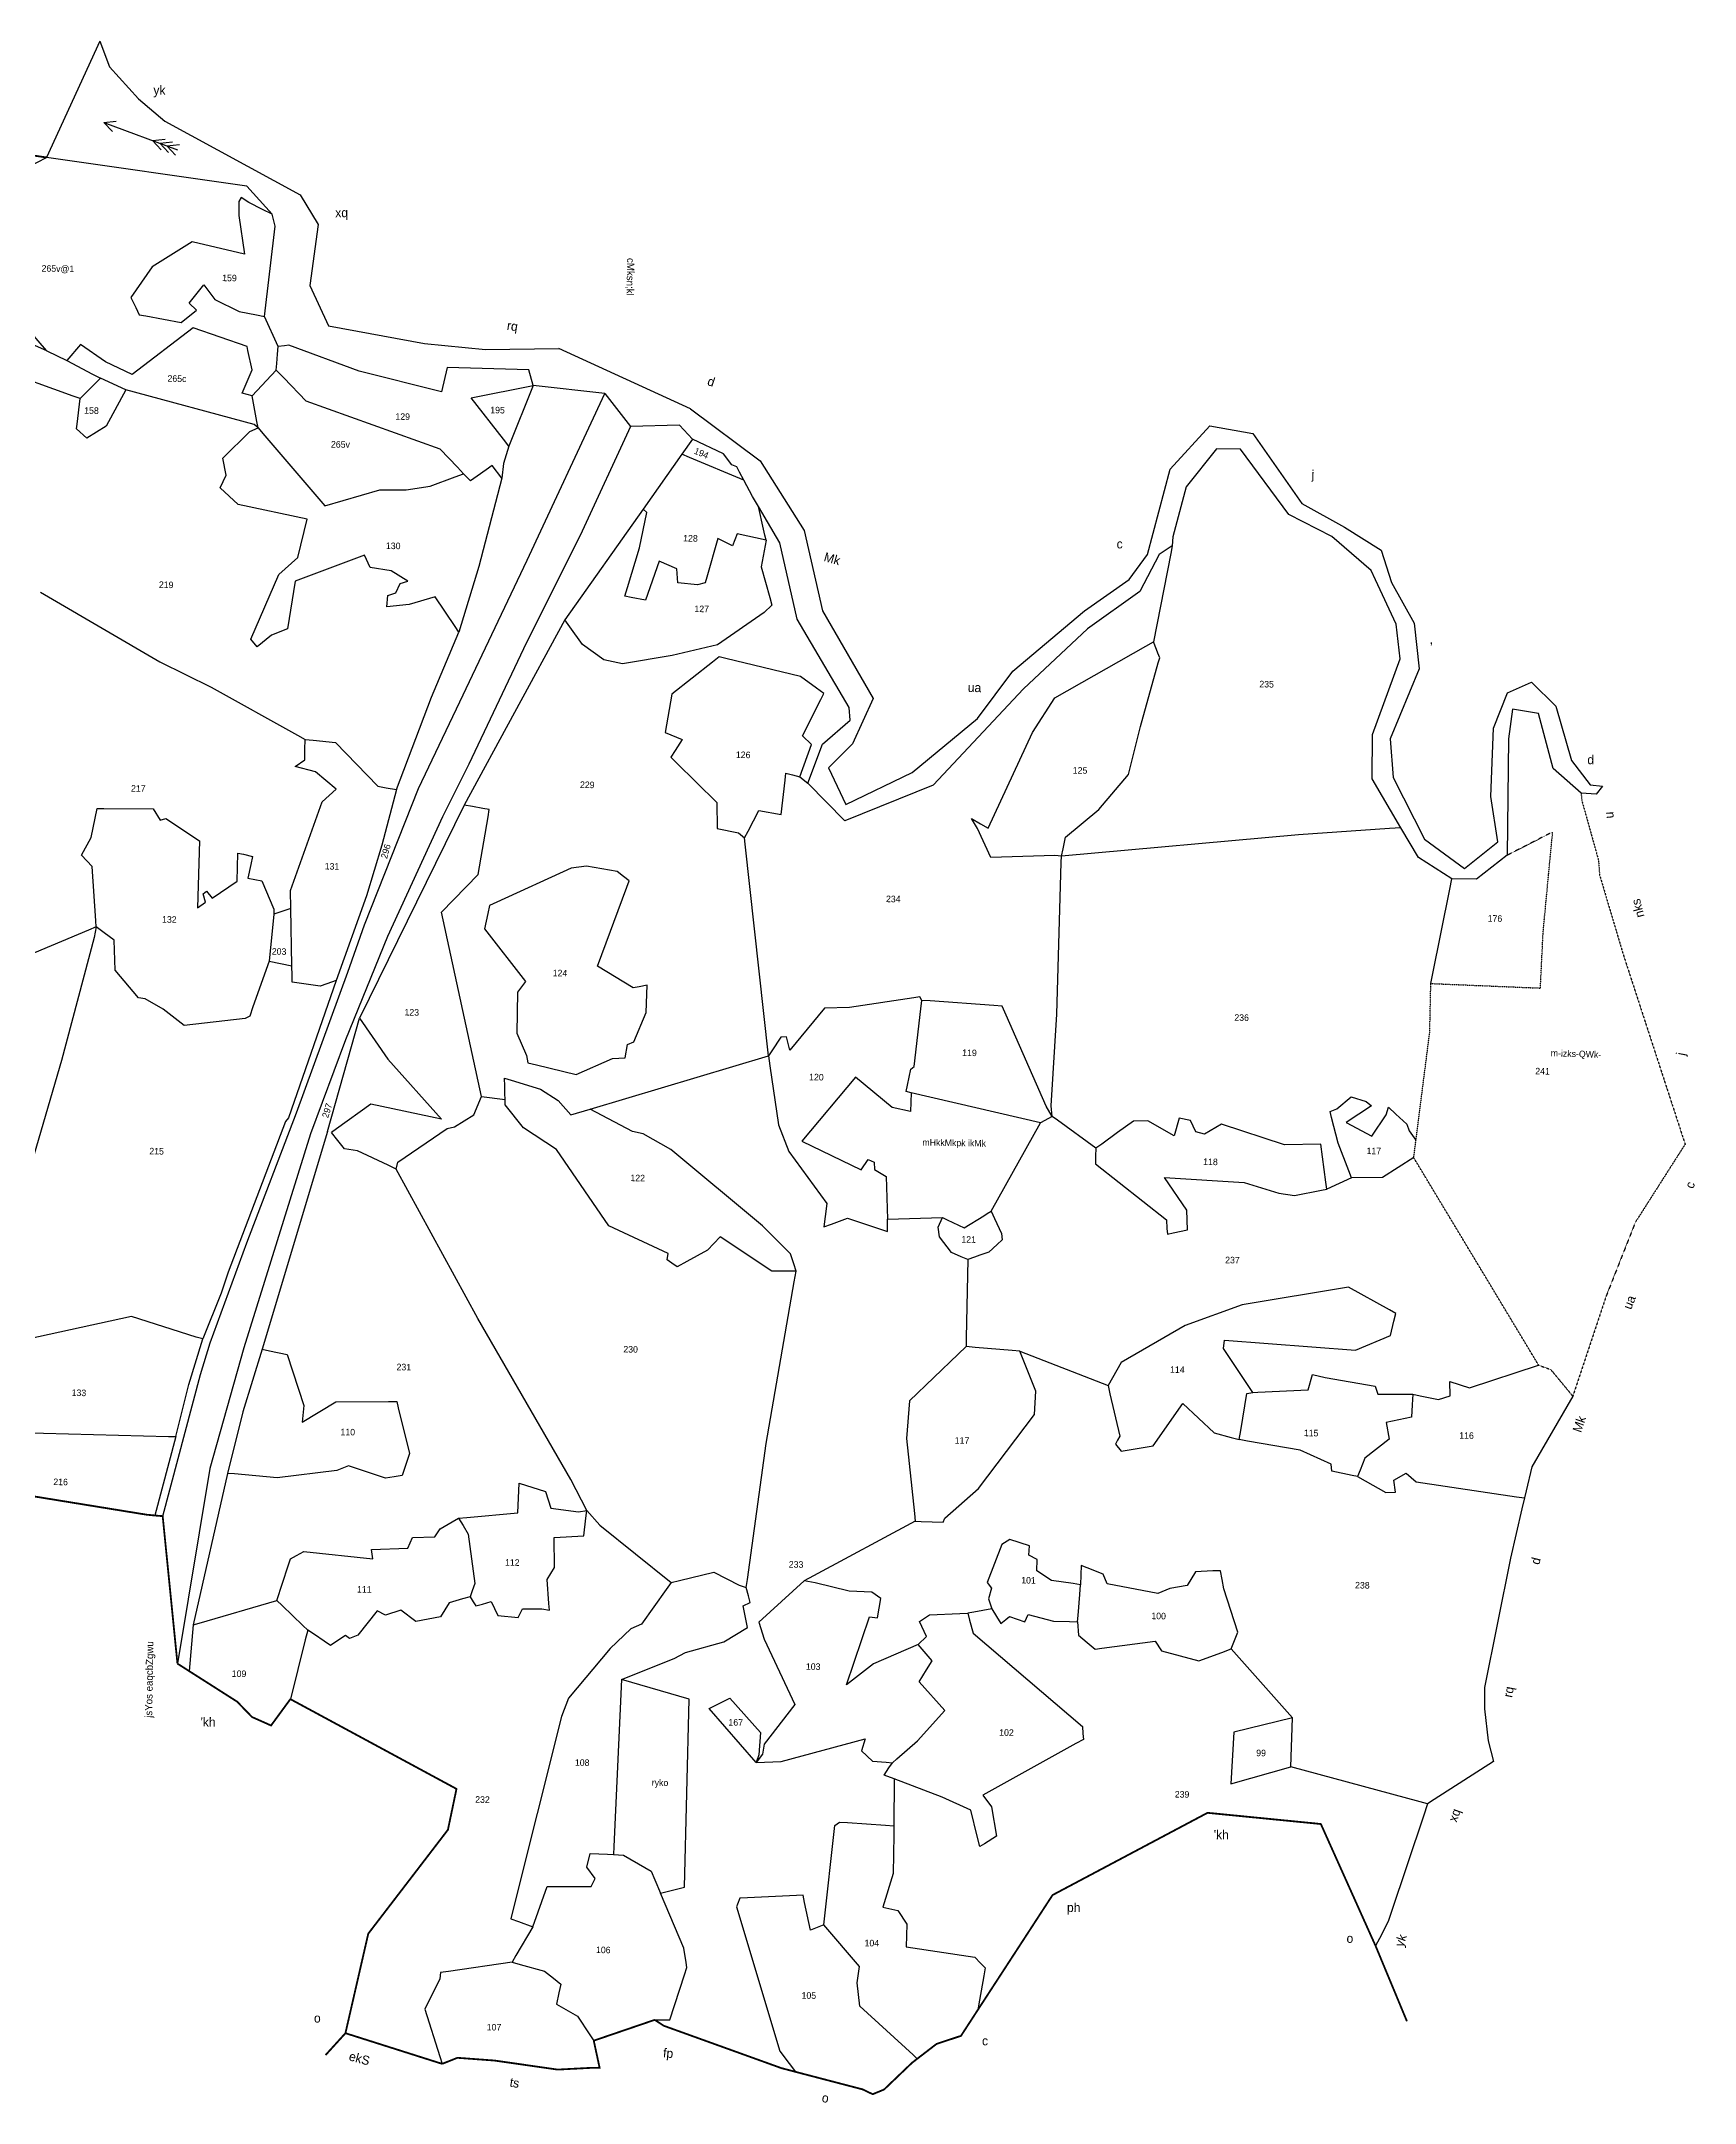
# Model space of a CAD drawing. Header units: metres. Extents: x 260312 to 264028, y 2219848 to 2222147.
# Drawn here: x 262203 to 264007, y 2219864 to 2222114 of the extents above; entities that cross this region are included whole.
import ezdxf

# ---------------------------------------------------------------- set-up
doc = ezdxf.new("R2010")
doc.units = ezdxf.units.M
doc.header["$MEASUREMENT"] = 0
doc.linetypes.add('DIVIDE', pattern=[1.25, 0.5, -0.25, 0, -0.25, 0, -0.25])
doc.linetypes.add('DOT', pattern=[0.25, 0, -0.25])
for name, color, linetype in [('C-BRDG-FOUNDATION', 2, 'Continuous'), ('OFF', 1, 'Continuous'), ('POLY_FOREST', 7, 'DOT'), ('POLY_PARCEL', 6, 'Continuous'), ('POLY_RAIL', 7, 'Continuous'), ('POLY_WATER', 4, 'Continuous'), ('SYM_ARROW', 1, 'Continuous'), ('TEXT_MAPIN', 7, 'Continuous'), ('TEXT_MAPOUT', 7, 'Continuous'), ('TEXT_PARCEL', 7, 'Continuous'), ('V_BOUND_LINE', 7, 'Continuous'), ('V_DIVIDE_LINE', 7, 'DIVIDE')]:
    doc.layers.add(name, color=color, linetype=linetype)
doc.styles.add('TEXT_MAP', font='KRDEV050.TTF', dxfattribs={"height": 1.8})

# ---------------------------------------------------------------- blocks, each defined once
blk = doc.blocks.new('RIVERARROW')
for points in [[(0, 0), (3.52, 1.73)], [(0, 0), (3.52, -1.73)], [(0, 0), (24.26, 0)], [(16.05, 0), (19.57, 1.73)], [(16.05, 0), (19.57, -1.73)], [(18.43, 0), (21.95, 1.73)], [(18.43, 0), (21.95, -1.73)], [(20.74, 0), (24.26, 1.73)], [(20.74, 0), (24.26, -1.73)]]:
    blk.add_lwpolyline(points)
blk = doc.blocks.new('FW')
at = {"layer": 'OFF', "ltscale": 10, "flags": 128}
for points in [[(262764.06, 2221264.86), (262749.88, 2221232.58)], [(262928.48, 2221166.42), (262891.94, 2221182.41)], [(262904.86, 2221170.23), (262912.03, 2221161.26)], [(262960.38, 2221065.53), (262962.6, 2221063.81)], [(263181.48, 2221066.83), (263179.81, 2221064.64)]]:
    blk.add_lwpolyline(points, dxfattribs=at)
at = {"layer": 'POLY_FOREST', "ltscale": 0.1, "flags": 128}
for points in [[(263175.62, 2221064.84), (263175.93, 2221062.62), (263180.76, 2221046.4), (263181.14, 2221042.33), (263187.91, 2221020.89), (263194.59, 2221001.52), (263205.39, 2220970.29), (263205.98, 2220968.59), (263194.08, 2220949.18), (263192.65, 2220946.85), (263191.87, 2220944.78), (263184.92, 2220926.26), (263176.98, 2220900.97), (263176.25, 2220898.64)], [(263135.17, 2221011.64), (263137.31, 2221011.59), (263163.33, 2221010.96), (263165.37, 2221010.91), (263165.44, 2221013.23), (263165.86, 2221026.42), (263167.76, 2221050.92), (263168, 2221053.97), (263166.09, 2221052.95), (263155.6, 2221047.34)], [(263131.83, 2220968.41), (263132.14, 2220971.21), (263135.11, 2220998.29), (263135.17, 2221011.64)], [(263131.3, 2220963.59), (263131.55, 2220965.87), (263131.83, 2220968.41)], [(263166.7, 2220907.01), (263131.3, 2220963.59)], [(263166.7, 2220907.01), (263170.02, 2220905.89), (263174.44, 2220900.75), (263176.25, 2220898.64)]]:
    blk.add_lwpolyline(points, dxfattribs=at)
at = {"layer": 'POLY_PARCEL', "ltscale": 10, "flags": 128}
for points in [[(262724.88, 2221219.86), (262726.55, 2221220.7), (262747.5, 2221231.27), (262749.88, 2221232.58)], [(262812.31, 2221218.03), (262809.68, 2221219.31), (262805.87, 2221221.15), (262803.75, 2221222.49), (262803.1, 2221221.34), (262803.17, 2221217.49), (262804.92, 2221206.92), (262790.42, 2221210.06), (262779.58, 2221202.98), (262773.82, 2221194.43), (262775.22, 2221191.64), (262776.18, 2221189.7), (262778.03, 2221189.4), (262787.8, 2221187.78), (262791.99, 2221191.2), (262789.9, 2221193.12), (262793.82, 2221198.27), (262796.97, 2221194.25), (262803.7, 2221191.1), (262808.55, 2221190.23), (262810.76, 2221189.84)], [(262734.93, 2221186.04), (262738.9, 2221188.45), (262744.32, 2221187.58), (262745.39, 2221185.79), (262746.06, 2221184.68), (262750.8, 2221179.36), (262750.98, 2221179.28)], [(262807.74, 2221167.93), (262804.93, 2221168.61), (262807.54, 2221175.09), (262806.34, 2221180.39), (262806.09, 2221181.47), (262791.18, 2221186.32), (262774.53, 2221173.17), (262767.17, 2221176.56), (262760.2, 2221181.2), (262756.52, 2221176.75)], [(262750.98, 2221179.28), (262737.27, 2221185.05), (262734.93, 2221186.04)], [(262814.22, 2221175.1), (262814.34, 2221176.92), (262814.49, 2221179.46), (262814.62, 2221181.57)], [(262750.98, 2221179.28), (262756.52, 2221176.75)], [(262756.52, 2221176.75), (262763.66, 2221173.11), (262765.81, 2221172.01)], [(262814.22, 2221175.1), (262807.74, 2221167.93)], [(262866.29, 2221147.44), (262864.57, 2221149.18), (262859.71, 2221154.08), (262822.65, 2221166.66), (262816.35, 2221172.97), (262814.22, 2221175.1)], [(262760.38, 2221166.29), (262758.4, 2221166.97), (262737.88, 2221173.94), (262735.61, 2221174.71)], [(262765.81, 2221172.01), (262764.15, 2221170.26), (262761.47, 2221167.44), (262760.38, 2221166.29)], [(262772.87, 2221168.98), (262765.81, 2221172.01)], [(262878.69, 2221155.26), (262877.14, 2221157.17), (262868.05, 2221168.42), (262885.04, 2221172.1)], [(262885.04, 2221172.1), (262878.69, 2221155.26)], [(262772.87, 2221168.98), (262767.63, 2221158.86), (262762.39, 2221155.46), (262759.51, 2221157.99), (262759.64, 2221159.21), (262760.38, 2221166.29)], [(262809.52, 2221159.07), (262808.4, 2221160), (262772.87, 2221168.98)], [(262809.52, 2221159.07), (262809.16, 2221160.88), (262807.74, 2221167.93)], [(262865.81, 2221103.76), (262864.75, 2221105.28), (262859.09, 2221113.4), (262851.95, 2221111.19), (262845.78, 2221110.39), (262846, 2221113.55), (262848.2, 2221114.35), (262849.38, 2221116.86), (262851.43, 2221117.6), (262846.81, 2221120.39), (262841, 2221121.2), (262839.38, 2221124.5), (262820.48, 2221117.08), (262818.57, 2221103.85), (262814.23, 2221102.08), (262810.26, 2221098.78), (262808.5, 2221100.83), (262815.92, 2221118.77), (262821.07, 2221123.56), (262823.42, 2221134.21), (262804.38, 2221137.89), (262799.3, 2221142.39), (262800.92, 2221145.91), (262799.97, 2221150.55), (262807.25, 2221158.05), (262809.52, 2221159.07)], [(262809.52, 2221159.07), (262810.87, 2221157.55), (262828.27, 2221137.91), (262843.35, 2221142.61), (262850.57, 2221142.75), (262857.18, 2221143.86), (262864.04, 2221146.56), (262866.29, 2221147.44)], [(262929.21, 2221158.07), (262926.33, 2221153.84)], [(262878.69, 2221155.26), (262877.24, 2221150.41), (262876.85, 2221146.44)], [(262926.33, 2221153.84), (262915.92, 2221138.55)], [(262943.55, 2221146.98), (262928.5, 2221152.97), (262926.33, 2221153.84)], [(262876.85, 2221146.44), (262874.14, 2221149.82), (262872.54, 2221148.64), (262870.09, 2221146.84), (262868.24, 2221145.48), (262866.29, 2221147.44)], [(262876.85, 2221146.44), (262870.94, 2221121.93), (262865.81, 2221103.76)], [(262915.92, 2221138.55), (262894.87, 2221107.67)], [(262949.93, 2221130.57), (262942, 2221132.22), (262940.74, 2221128.83), (262936.68, 2221130.86), (262933.8, 2221120.11), (262933.39, 2221118.57), (262931.26, 2221117.99), (262925.83, 2221118.38), (262925.54, 2221122.24), (262920.61, 2221124.27), (262917.02, 2221113.52), (262913.08, 2221114.19), (262911.31, 2221114.49), (262912, 2221116.92), (262915.09, 2221127.84), (262917.02, 2221137.61), (262915.92, 2221138.55)], [(262949.93, 2221130.57), (262949.59, 2221131.96), (262949.19, 2221133.59), (262947.67, 2221139.8)], [(262949.93, 2221130.57), (262948.77, 2221123.21), (262951.26, 2221114.82), (262951.87, 2221112.75), (262949.74, 2221110.62), (262937.06, 2221101.52), (262924.66, 2221098.33), (262911.01, 2221095.81), (262905.87, 2221096.89), (262899.87, 2221100.96), (262896.3, 2221105.74), (262894.87, 2221107.67)], [(263061.86, 2221130.98), (263061.48, 2221128.84), (263057.14, 2221104.48)], [(262750.38, 2221112.78), (262752.56, 2221111.56), (262783.57, 2221094.15), (262797.78, 2221087.39), (262821.82, 2221074.59), (262823.95, 2221073.46)], [(262894.87, 2221107.67), (262868.05, 2221056.15)], [(262858.58, 2221085.76), (262865.81, 2221103.76)], [(263032.84, 2221045), (263031, 2221045.12), (263013.37, 2221044.27), (263009.58, 2221052.13), (263007.84, 2221054.89), (263010.41, 2221053.47), (263012.47, 2221052.33), (263024.24, 2221078.87), (263030.22, 2221088.56), (263055.04, 2221103.24), (263057.14, 2221104.48)], [(263032.84, 2221045), (263033.22, 2221046.94), (263033.87, 2221050.23), (263042.88, 2221058.02), (263050.86, 2221067.78), (263054, 2221081.09), (263058.57, 2221098.69), (263058.93, 2221100.07), (263058.4, 2221101.37), (263058.01, 2221102.34), (263057.14, 2221104.48)], [(262964.55, 2221090.07), (262960.09, 2221093.2), (262939.4, 2221097.82), (262937.55, 2221098.24), (262935.77, 2221096.77), (262924.76, 2221087.68), (262923.12, 2221077.13), (262927.76, 2221075.29), (262925.89, 2221072.22), (262924.76, 2221070.36), (262926.28, 2221068.91), (262937.64, 2221058.06), (262937.83, 2221050.9), (262943.73, 2221049.83), (262945.48, 2221048.45)], [(262945.48, 2221048.45), (262946.42, 2221050.34), (262949.25, 2221056.04), (262955.44, 2221055.07), (262956.35, 2221064.6), (262956.53, 2221066.52), (262958.33, 2221066.06), (262960.38, 2221065.53), (262963.48, 2221074.54), (262960.96, 2221076.86), (262965.78, 2221086.98), (262966.57, 2221088.65), (262964.55, 2221090.07)], [(262849.31, 2221060.09), (262858.58, 2221085.76)], [(262820.79, 2221026.81), (262820.61, 2221031.81), (262828.93, 2221056.37), (262832.74, 2221059.91), (262826.93, 2221064.57), (262821.32, 2221065.94), (262823.98, 2221067.88), (262823.96, 2221070.72), (262823.95, 2221073.46)], [(262823.95, 2221073.46), (262826.14, 2221073.29), (262832.33, 2221072.8), (262844.17, 2221060.97), (262846.54, 2221060.56), (262849.31, 2221060.09)], [(262849.31, 2221060.09), (262845.56, 2221044.75), (262841.6, 2221030.7), (262833.62, 2221007.18)], [(262868.05, 2221056.15), (262840.26, 2220996.99)], [(262874.23, 2220975.97), (262862.33, 2221026.56), (262872.29, 2221037.07), (262874.69, 2221053.03), (262875, 2221055.07), (262873.18, 2221055.35), (262870.38, 2221055.79), (262868.05, 2221056.15)], [(262767.32, 2221020.84), (262767.17, 2221022.52), (262765.88, 2221037.5), (262762.94, 2221040.51), (262765.45, 2221045.41), (262766.51, 2221050.78), (262767.03, 2221053.45), (262768.82, 2221053.47), (262782.4, 2221053.6), (262784.41, 2221050.51), (262785.92, 2221051), (262795.32, 2221045.05), (262795.11, 2221026.53), (262797.26, 2221028.18), (262796.62, 2221030.48), (262797.48, 2221031.19), (262799.13, 2221029.33), (262805.95, 2221034.14), (262805.95, 2221041.82), (262807.57, 2221041.55), (262810.04, 2221040.96), (262809.6, 2221038.8), (262808.82, 2221034.99), (262812.7, 2221034.35), (262816.15, 2221026.59), (262816.15, 2221025.16)], [(263126.2, 2221054.42), (263123.08, 2221054.14), (263098.04, 2221051.95), (263032.84, 2221045)], [(262953.09, 2220988.53), (262945.69, 2221046.77), (262945.48, 2221048.45)], [(263031.56, 2220973.2), (263031.17, 2220976.16), (263032.33, 2221001.45), (263032.8, 2221043.19), (263032.84, 2221045)], [(262913.28, 2221034.36), (262913.88, 2221036.08), (262912.31, 2221037.26), (262910.52, 2221038.61), (262902.04, 2221039.95), (262897.83, 2221039.28), (262877.53, 2221029.55), (262875.57, 2221028.61), (262875.1, 2221026.4), (262874.23, 2221022.2), (262885.82, 2221007.84), (262883.64, 2221004.9), (262883.64, 2220993.56), (262886.41, 2220987.51), (262886.84, 2220985.5), (262889.19, 2220984.97), (262900.19, 2220982.48), (262910.11, 2220987.1), (262913.64, 2220987.27), (262914.23, 2220990.96), (262915.91, 2220991.72), (262919.19, 2220999.87), (262919.3, 2221004.94), (262919.35, 2221007.42), (262917.13, 2221006.94), (262915.49, 2221006.59), (262905.57, 2221012.39), (262913.28, 2221034.36)], [(263135.17, 2221011.64), (263135.6, 2221013.98), (263139.91, 2221037.7), (263140.43, 2221040.55)], [(262816.15, 2221025.16), (262815.15, 2221012.23)], [(262820.79, 2221026.81), (262816.15, 2221025.16)], [(262821.38, 2221011.09), (262820.79, 2221026.81)], [(262767.32, 2221020.84), (262765.23, 2221019.92), (262715.13, 2220997.89), (262713.39, 2220997.13)], [(262767.32, 2221020.84), (262766.82, 2221017.88), (262758.35, 2220983.87), (262747.09, 2220942.4), (262737.95, 2220908.72), (262737.39, 2220906.66)], [(262815.15, 2221012.23), (262810.8, 2220999.57), (262810.08, 2220996.94), (262808.74, 2220996.29), (262792.02, 2220994.08), (262786.13, 2220998.52), (262781.11, 2221001.25), (262779.32, 2221001.53), (262772.71, 2221009), (262772.28, 2221017.24), (262769.49, 2221019.26), (262767.32, 2221020.84)], [(262815.15, 2221012.23), (262821.38, 2221011.09)], [(262833.62, 2221007.18), (262831.14, 2221006.24), (262829.29, 2221005.55), (262823.46, 2221006.3), (262821.55, 2221006.55), (262821.48, 2221008.42), (262821.38, 2221011.09)], [(262833.62, 2221007.18), (262821.19, 2220969.12), (262820.35, 2220968.09), (262805.3, 2220926.35), (262803.45, 2220920.52), (262798.65, 2220907.89)], [(262995.09, 2221004.55), (262994.45, 2221005.55), (262992.82, 2221005.2), (262975.19, 2221002.2), (262968.32, 2221001.91), (262958.93, 2220990.2), (262957.96, 2220993.87), (262956.42, 2220993.78), (262953.96, 2220989.9), (262953.09, 2220988.53)], [(262992.52, 2220979.06), (262991.17, 2220979.35), (262991.51, 2220981.17), (262992.33, 2220985.54), (262993.3, 2220986.31), (262994.86, 2221002.19), (262995.09, 2221004.55)], [(263031.56, 2220973.2), (263029.78, 2220976.01), (263018.34, 2221000.85), (263017.17, 2221003.39), (263014.96, 2221003.5), (262997.38, 2221004.43), (262995.09, 2221004.55)], [(262832.03, 2220965.6), (262840.26, 2220996.99)], [(262840.26, 2220996.99), (262848.3, 2220985.82), (262863.29, 2220969.48), (262843.84, 2220973.34), (262834.45, 2220966.33), (262833.1, 2220965.31)], [(262904.21, 2220973.01), (262953.09, 2220988.53)], [(262953.09, 2220988.53), (262953.55, 2220985.75), (262956.22, 2220969.59), (262959.12, 2220962.32), (262969.87, 2220948.1), (262969.49, 2220944.56), (262969.19, 2220941.7), (262971.26, 2220942.51), (262975.67, 2220944.22), (262984.74, 2220941.36), (262986.71, 2220940.74), (262986.66, 2220942.69), (262986.62, 2220944.12)], [(262992.52, 2220979.06), (262992.47, 2220973.89), (262987.44, 2220974.9), (262977.19, 2220983.04), (262962.65, 2220965.23), (262979.2, 2220957.58), (262981.05, 2220960.43), (262982.73, 2220959.76), (262982.81, 2220957.75), (262986.09, 2220955.82), (262986.62, 2220944.12)], [(262880.75, 2220975.21), (262880.68, 2220976.9), (262880.6, 2220978.96), (262880.51, 2220981.1), (262882.33, 2220980.59), (262890.48, 2220978.3), (262895.33, 2220975.19), (262898.91, 2220971.32), (262904.21, 2220973.01)], [(263028.34, 2220971.42), (262992.52, 2220979.06)], [(263114.3, 2220957.71), (263113.51, 2220959.65), (263110.44, 2220967.17), (263108.48, 2220974.29), (263108.03, 2220975.93), (263109.92, 2220976.66), (263113.79, 2220980.02), (263117.94, 2220978.85), (263119.4, 2220977.69), (263112.55, 2220972.95), (263119.62, 2220969.3), (263123.49, 2220975.21), (263124.15, 2220977.33), (263126.2, 2220975.5), (263129.25, 2220972.8), (263129.91, 2220970.91), (263131.83, 2220968.41)], [(262851.11, 2220955.52), (262851.49, 2220957.47), (262864.94, 2220966.96), (262866.97, 2220967.45), (262872.2, 2220970.84), (262874.23, 2220975.97)], [(262874.23, 2220975.97), (262880.75, 2220975.21)], [(262961.74, 2220929.37), (262958.85, 2220929.3), (262955.07, 2220929.21), (262940.65, 2220938.41), (262937.25, 2220934.73), (262931.56, 2220931.49), (262928.92, 2220929.99), (262927.45, 2220930.95), (262926.12, 2220931.83), (262926.41, 2220933.57), (262909.95, 2220940.93), (262895.14, 2220961.73), (262885.94, 2220967.56), (262880.8, 2220973.76), (262880.75, 2220975.21)], [(262961.74, 2220929.37), (262961.06, 2220931.34), (262960.11, 2220934.06), (262952.21, 2220941.71), (262926.67, 2220962.29), (262918.93, 2220966.42), (262915.98, 2220967.01), (262904.21, 2220973.01)], [(263015.17, 2220946.83), (263028.34, 2220971.42)], [(263031.56, 2220973.2), (263028.34, 2220971.42)], [(263043.73, 2220964.63), (263032.96, 2220972.21), (263031.56, 2220973.2)], [(263107.52, 2220954.5), (263107.22, 2220956.45), (263105.61, 2220966.89), (263095.63, 2220966.53), (263078.21, 2220971.91), (263073.53, 2220969.07), (263071.13, 2220969.66), (263069.67, 2220972.71), (263066.52, 2220973.3), (263065.22, 2220968.42), (263057.93, 2220972.43), (263053.92, 2220972.28), (263049.63, 2220969.05), (263045.33, 2220965.83), (263043.73, 2220964.63)], [(262832.03, 2220965.6), (262815, 2220905.32)], [(262851.11, 2220955.52), (262848.82, 2220956.55), (262840.36, 2220960.37), (262836.77, 2220960.86), (262834.85, 2220963.19), (262833.1, 2220965.31)], [(263043.73, 2220964.63), (263043.68, 2220962.46), (263043.64, 2220960.39), (263063.46, 2220945.3), (263063.68, 2220942.92), (263063.83, 2220941.36), (263065.42, 2220941.72), (263069.29, 2220942.6), (263069.08, 2220948.01), (263062.74, 2220956.89), (263084.69, 2220955.94), (263094.32, 2220953.17), (263098.63, 2220952.59), (263106.02, 2220954.18), (263107.52, 2220954.5)], [(263131.3, 2220963.59), (263122.83, 2220957.93), (263114.3, 2220957.71)], [(262905.2, 2220862.42), (262900.65, 2220870.87), (262874.34, 2220914.82), (262851.11, 2220955.52)], [(263114.3, 2220957.71), (263107.52, 2220954.5)], [(262986.62, 2220944.12), (263001.81, 2220944.8)], [(263008.98, 2220933.38), (263007.15, 2220934.12), (263004.43, 2220935.22), (263001.05, 2220939.47), (263000.64, 2220942.12), (263001.81, 2220944.8)], [(263001.81, 2220944.8), (263003.07, 2220944.23), (263007.81, 2220942.09), (263013.17, 2220945.54), (263014.07, 2220946.12), (263015.17, 2220946.83)], [(263015.17, 2220946.83), (263016.14, 2220944.81), (263018.08, 2220940.74), (263018.37, 2220939), (263017.01, 2220937.64), (263014.69, 2220935.51), (263012.3, 2220934.62), (263010.8, 2220934.06), (263008.98, 2220933.38)], [(263008.98, 2220933.38), (263008.9, 2220911.81), (263008.89, 2220909.38)], [(262949.52, 2220841.92), (262949.79, 2220844.16), (262954.29, 2220881.75), (262961.27, 2220926.36), (262961.74, 2220929.37)], [(263088.08, 2220898.13), (263079.86, 2220910.12), (263080.05, 2220912.36), (263116.14, 2220910.23), (263125.73, 2220914.49), (263126.61, 2220918.45), (263127.08, 2220920.58), (263125.31, 2220921.52), (263113.93, 2220927.55), (263084.78, 2220922.23), (263069.18, 2220916.23), (263051.68, 2220905.79), (263048.19, 2220899.38)], [(262798.65, 2220907.89), (262796.77, 2220908.33), (262778.9, 2220913.71), (262742.43, 2220905.03), (262740.08, 2220904.47)], [(262791.64, 2220880.81), (262795.03, 2220895.18), (262798.65, 2220907.89)], [(263008.89, 2220909.38), (263006.76, 2220907.26), (262993.6, 2220894.17), (262992.92, 2220883.8), (262995.49, 2220863.2), (262995.76, 2220861.03)], [(262995.76, 2220861.03), (262997.35, 2220861), (263003.48, 2220860.87), (263003.88, 2220862.03), (263013.05, 2220870.35), (263028.05, 2220890.97), (263028.34, 2220897.46), (263023.71, 2220908.39)], [(263023.71, 2220908.39), (263021.59, 2220908.53), (263011.41, 2220909.21), (263008.89, 2220909.38)], [(263023.71, 2220908.39), (263048.19, 2220899.38)], [(262815, 2220905.32), (262810.04, 2220887.92), (262806.07, 2220870.91)], [(262815, 2220905.32), (262817.03, 2220904.91), (262821.97, 2220903.94), (262826.81, 2220889.99), (262826.42, 2220885.35), (262835.61, 2220891.15), (262850.07, 2220891.48), (262852.36, 2220891.53), (262852.81, 2220889.83), (262856.13, 2220877.3), (262854.71, 2220872.83), (262854.2, 2220871.2), (262852.02, 2220870.77), (262849.62, 2220870.31), (262839.38, 2220873.53), (262836.17, 2220872.27), (262819.82, 2220869.94), (262808, 2220870.78), (262806.07, 2220870.91)], [(263088.08, 2220898.13), (263089.51, 2220898.23), (263103.36, 2220899.16), (263104.5, 2220903.33), (263107.92, 2220902.59), (263121.77, 2220900.45), (263122.51, 2220898.3), (263129.79, 2220898.4), (263132.16, 2220898.44)], [(263132.16, 2220898.44), (263134.25, 2220898.03), (263139.27, 2220897.05), (263142.49, 2220898.18), (263142.35, 2220902.06), (263147.77, 2220900.46), (263166.7, 2220907.01)], [(263048.19, 2220899.38), (263048.77, 2220897.06), (263051.67, 2220885.46), (263051.07, 2220884.3), (263050.51, 2220883.22), (263052.16, 2220881.29), (263060.87, 2220882.94), (263068.91, 2220894.75), (263077.64, 2220886.81), (263082.33, 2220885.63), (263084.6, 2220885.07)], [(263084.6, 2220885.07), (263084.97, 2220887.62), (263086.44, 2220897.84), (263088.08, 2220898.13)], [(263132.16, 2220898.44), (263132.04, 2220895.46), (263131.89, 2220892.07), (263125, 2220890.53), (263125.87, 2220885.91), (263119.3, 2220880.55), (263118.03, 2220877.2), (263117.36, 2220875.46)], [(263176.25, 2220898.64), (263165.28, 2220878.98), (263163.85, 2220872.31), (263163.43, 2220870.36)], [(262734.44, 2220881.26), (262789.69, 2220880.83), (262791.64, 2220880.81)], [(262791.64, 2220880.81), (262786.26, 2220858.96)], [(263117.36, 2220875.46), (263115.84, 2220875.74), (263110.26, 2220876.8), (263109.99, 2220878.74), (263101.41, 2220882.5), (263086.86, 2220884.72), (263084.6, 2220885.07)], [(263117.36, 2220875.46), (263119.49, 2220874.29), (263125.19, 2220871.17), (263127.87, 2220871.37), (263127.4, 2220874.65), (263130.69, 2220876.6), (263133.57, 2220874.25), (263161.21, 2220870.65), (263163.43, 2220870.36)], [(262806.07, 2220870.91), (262797.36, 2220829.02)], [(262869.97, 2220859.7), (262872.22, 2220859.95), (262886.24, 2220861.46), (262886.43, 2220869.57), (262893.79, 2220867.44), (262895.34, 2220862.89), (262902.98, 2220862.02), (262905.2, 2220862.42)], [(263163.43, 2220870.36), (263162.78, 2220867.32), (263159.87, 2220853.74), (263153.3, 2220817.97), (263153.34, 2220815.4), (263153.39, 2220812.86), (263153.4, 2220812.06), (263154.56, 2220803.26), (263156.2, 2220797.57), (263140.04, 2220786.88), (263138.21, 2220785.67)], [(262820.3, 2220836.17), (262823.28, 2220845.75), (262823.88, 2220847.69), (262825.5, 2220848.6), (262827.48, 2220849.72), (262846.55, 2220848.07), (262846.16, 2220850.59), (262856.12, 2220851.17), (262857.39, 2220854.18), (262863.48, 2220854.38), (262864.94, 2220856.61), (262868.22, 2220858.63), (262869.97, 2220859.7)], [(262869.97, 2220859.7), (262871.25, 2220857.65), (262872.68, 2220855.35), (262874.72, 2220841.8), (262874.07, 2220839.74), (262873.55, 2220838.11)], [(262873.55, 2220838.11), (262874.4, 2220836.74), (262875.1, 2220835.6), (262876.96, 2220836.15), (262879.36, 2220836.85), (262881.2, 2220833.07), (262886.81, 2220832.59), (262887.97, 2220835.01), (262893.33, 2220835.1), (262895.43, 2220834.81), (262895.26, 2220836.64), (262894.66, 2220843.22), (262896.59, 2220846.51), (262896.4, 2220854.86), (262904.52, 2220855.44), (262904.99, 2220860.29), (262905.2, 2220862.42)], [(262905.2, 2220862.42), (262908.89, 2220858.44), (262928.83, 2220842.96)], [(262995.76, 2220861.03), (262967.96, 2220845.49), (262965.47, 2220844.1)], [(263041.6, 2220844.33), (263039.58, 2220844.59), (263033.52, 2220845.36), (263029.48, 2220847.94), (263029.48, 2220851.03), (263027.16, 2220852.23), (263027.33, 2220854.8), (263021.92, 2220856.43), (263019.69, 2220855.06), (263015.82, 2220844.48), (263017.11, 2220842.93), (263016.33, 2220840.01), (263017.28, 2220837.26)], [(262928.83, 2220842.96), (262931.09, 2220843.56), (262940.55, 2220846.05), (262947.52, 2220842.57), (262949.52, 2220841.92)], [(263083.39, 2220827.37), (263085.11, 2220832.03), (263081.07, 2220843.9), (263080.54, 2220846.44), (263080.04, 2220848.87), (263077.97, 2220848.75), (263073.16, 2220848.45), (263070.92, 2220844.66), (263066.19, 2220843.72), (263062.93, 2220842.26), (263048.91, 2220844.67), (263047.79, 2220847.33), (263043.36, 2220849.02), (263041.69, 2220849.65), (263041.64, 2220847.03), (263041.6, 2220844.33)], [(262928.83, 2220842.96), (262927.46, 2220840.99), (262920.81, 2220831.35), (262917.89, 2220830.06), (262912.37, 2220824.54), (262901.05, 2220810.61), (262899.21, 2220805.56), (262886.77, 2220751.84), (262886.24, 2220749.52), (262888.38, 2220748.81), (262892.34, 2220747.49)], [(262915.57, 2220816.05), (262929.96, 2220822.08), (262933.07, 2220823.8), (262943.58, 2220826.92), (262950.08, 2220830.99), (262948.76, 2220836.88), (262950.63, 2220837.84), (262950.14, 2220839.65), (262949.52, 2220841.92)], [(262965.47, 2220844.1), (262953.18, 2220832.48), (262954.73, 2220827.82), (262963.43, 2220809.92), (262955.2, 2220798.89), (262954.82, 2220796.08), (262953.07, 2220793.76)], [(262997.11, 2220827.07), (262984.95, 2220821.54), (262977.56, 2220815.63), (262983.57, 2220834.43), (262985.8, 2220834.26), (262986.66, 2220839.59), (262984.09, 2220841.31), (262977.89, 2220841.4), (262968.5, 2220843.61), (262965.47, 2220844.1)], [(263040.91, 2220834.08), (263041.03, 2220835.81), (263041.42, 2220841.65), (263041.6, 2220844.33)], [(262797.36, 2220829.02), (262799, 2220829.53), (262820.3, 2220836.17)], [(262828.93, 2220828.13), (262827.59, 2220829.37), (262821.76, 2220834.8), (262820.3, 2220836.17)], [(262873.55, 2220838.11), (262871.42, 2220837.44), (262867.74, 2220836.27), (262865.42, 2220832.4), (262858.64, 2220831.05), (262854.48, 2220834.04), (262850.32, 2220832.59), (262848, 2220833.74), (262842.77, 2220826.97), (262840.45, 2220826), (262839.38, 2220826.77), (262837.05, 2220825.17), (262835.32, 2220823.97), (262833.5, 2220825.15), (262830.78, 2220826.92), (262828.93, 2220828.13)], [(263010.66, 2220835.96), (263011.2, 2220834.06), (263012.21, 2220830.46), (263042.79, 2220805.3), (263042.95, 2220803.33), (263043.09, 2220801.7), (263041.04, 2220800.52), (263015.7, 2220785.92), (263018.12, 2220782.73), (263019.67, 2220774.69), (263016.36, 2220772.5), (263015.13, 2220771.69), (263014.33, 2220774.59), (263012.4, 2220781.67), (263004.47, 2220785.15), (262991.22, 2220789.93)], [(262997.11, 2220827.07), (262999.43, 2220829.29), (262997.4, 2220833.45), (263000.11, 2220835.28), (263008.43, 2220835.82), (263010.66, 2220835.96)], [(263017.28, 2220837.26), (263012.3, 2220836.29), (263010.66, 2220835.96)], [(263017.28, 2220837.26), (263018.6, 2220835.19), (263019.85, 2220833.23), (263021.2, 2220834.37), (263022.17, 2220835.2), (263026.38, 2220833.83), (263027.25, 2220835.83), (263034.3, 2220834.17), (263038.74, 2220834.11), (263040.91, 2220834.08)], [(263040.91, 2220834.08), (263041.26, 2220830.38), (263043.72, 2220828.42), (263045.9, 2220826.69), (263047.73, 2220826.96), (263062.41, 2220829.1), (263064.22, 2220826.51), (263074.54, 2220823.93), (263080.78, 2220826.36), (263083.39, 2220827.37)], [(262797.36, 2220829.02), (262796.46, 2220816.27)], [(262828.93, 2220828.13), (262828.3, 2220825.41), (262824.49, 2220809.02)], [(262990.62, 2220794.35), (262991.84, 2220795.46), (262997.4, 2220800.55), (263004.76, 2220809.05), (262997.6, 2220816.8), (262999.6, 2220820.19), (263001.08, 2220822.69), (262999.93, 2220823.96), (262997.11, 2220827.07)], [(263100.6, 2220808.64), (263083.39, 2220827.37)], [(263100.6, 2220808.64), (263084.52, 2220804.43), (263083.92, 2220790.16), (263100.35, 2220795.14)], [(263100.35, 2220795.14), (263100.6, 2220808.64)], [(262953.07, 2220793.76), (262959.94, 2220794.15), (262982.98, 2220800.83), (262982.01, 2220797.54), (262985.11, 2220794.73), (262988.85, 2220794.47), (262990.62, 2220794.35)], [(262991.22, 2220789.93), (262988.4, 2220790.95), (262989.69, 2220792.92), (262990.62, 2220794.35)], [(263138.21, 2220785.67), (263136.18, 2220786.18), (263100.35, 2220795.14)], [(262991.22, 2220789.93), (262991.31, 2220777.01)], [(263138.21, 2220785.67), (263137.13, 2220782.24), (263128.73, 2220755.55), (263127.94, 2220753.06), (263125.59, 2220748.28), (263124.58, 2220746.23)], [(262972.5, 2220749.36), (262975.04, 2220776.82), (262976.3, 2220777.79), (262978.5, 2220777.67), (262989.03, 2220777.13), (262991.31, 2220777.01)], [(262991.31, 2220777.01), (262991.33, 2220774.52), (262991.4, 2220763.86), (262988.69, 2220754.56), (262992.85, 2220753.69), (262995.37, 2220750.02), (262995.27, 2220743.72), (263014.24, 2220741.2), (263015.85, 2220739.59), (263017.14, 2220738.3), (263016.8, 2220736.09), (263015.77, 2220729.39), (263015.36, 2220726.75)], [(262892.34, 2220747.49), (262896.15, 2220758.63), (262908.22, 2220758.82), (262909.28, 2220761.04), (262906.96, 2220764.14), (262907.83, 2220767.91), (262912.56, 2220767.81), (262914.2, 2220767.78)], [(262926.4, 2220722.41), (262928.46, 2220722.45), (262930.52, 2220722.5), (262934.36, 2220734.96), (262934.99, 2220737.01), (262934.74, 2220738.39), (262934.04, 2220742.26), (262927.34, 2220757.37)], [(262972.5, 2220749.36), (262968.86, 2220747.85), (262967.11, 2220755.43), (262966.65, 2220757.43), (262964.8, 2220757.31), (262951.31, 2220756.43), (262949.28, 2220756.3), (262948.64, 2220754.69), (262948.32, 2220753.91), (262960.95, 2220714.42), (262963.66, 2220711), (262965.42, 2220708.76)], [(262998.87, 2220712.94), (262997.69, 2220713.99), (262982.79, 2220727.16), (262982.01, 2220733.55), (262982.49, 2220738.09), (262972.5, 2220749.36)], [(262892.34, 2220747.49), (262887.85, 2220739.46), (262886.82, 2220737.61)], [(262886.82, 2220737.61), (262869.39, 2220734.78), (262867.17, 2220734.42), (262866.98, 2220732.68), (262863.01, 2220724.25), (262867.38, 2220711.29), (262868.06, 2220709.27)], [(262886.82, 2220737.61), (262889.09, 2220737.03), (262895.82, 2220735.29), (262898.28, 2220733.41), (262900.37, 2220731.81), (262899.86, 2220729.38), (262899.21, 2220726.28), (262905.11, 2220723.08), (262908.58, 2220718.01), (262909.69, 2220716.38)]]:
    blk.add_lwpolyline(points, dxfattribs=at)
blk.add_lwpolyline([(262953.07, 2220793.76), (262939.89, 2220808.47), (262945.56, 2220811.39), (262954.16, 2220802.1), (262953.75, 2220795.89)], close=True, dxfattribs=at)
at = {"layer": 'POLY_RAIL', "ltscale": 10, "flags": 128}
for points in [[(262866.38, 2221084.58), (262884.23, 2221123.97), (262904.86, 2221170.23)], [(262912.03, 2221161.26), (262899.29, 2221132.16), (262883.63, 2221099.53), (262869.18, 2221067.48), (262862.2, 2221052.78), (262847.62, 2221019.59), (262836.47, 2220990.95), (262827.34, 2220964.85), (262809.97, 2220905.56), (262801.22, 2220872.19), (262793.22, 2220818.26)], [(262788.44, 2220858.82), (262798.19, 2220898), (262800.65, 2220906.83), (262810.28, 2220934.51), (262823.4, 2220970.56), (262836.81, 2221009.56), (262841.23, 2221022.71), (262855.45, 2221060.48), (262866.38, 2221084.58)]]:
    blk.add_lwpolyline(points, dxfattribs=at)
at = {"layer": 'POLY_WATER', "ltscale": 10, "flags": 128}
for points in [[(262764.06, 2221264.86), (262766.85, 2221257.89), (262774.96, 2221249.15), (262782.32, 2221243.18), (262819.99, 2221223.53), (262825.07, 2221215.4), (262823.04, 2221198.52), (262828.36, 2221187.5), (262854.89, 2221183.18), (262871.78, 2221181.78), (262891.94, 2221182.41)], [(262812.31, 2221218.03), (262805.25, 2221225.64), (262749.88, 2221232.58)], [(262810.76, 2221189.84), (262813.19, 2221214.73), (262812.31, 2221218.03)], [(262814.62, 2221181.57), (262810.76, 2221189.84)], [(262885.04, 2221172.1), (262883.82, 2221176.4), (262861.24, 2221176.62), (262859.8, 2221169.91), (262837.1, 2221175.2), (262817.61, 2221182.02), (262816.35, 2221181.83), (262814.62, 2221181.57)], [(262904.86, 2221170.23), (262885.04, 2221172.1)], [(262928.48, 2221166.42), (262947.91, 2221152.39), (262960.38, 2221133.41), (262965.84, 2221111.4), (262980.2, 2221087.49), (262974.75, 2221074.9), (262968.25, 2221068.19), (262973.18, 2221058.12), (262991.32, 2221067.25), (263009.03, 2221082.46), (263018.56, 2221095.67), (263037.96, 2221112.66), (263050.12, 2221121.48), (263055.05, 2221128.49), (263060.91, 2221152.07), (263071.61, 2221164.24), (263083.47, 2221162.35), (263097.31, 2221143.27), (263109.16, 2221136.97), (263119.42, 2221130.8), (263122.37, 2221121.96), (263128.86, 2221110.86), (263130.44, 2221098.28), (263122.79, 2221078.89), (263123.84, 2221068.19), (263132.75, 2221051.42), (263143.85, 2221043.46), (263152.97, 2221051.01), (263150.77, 2221063.49), (263151.19, 2221082.25), (263154.86, 2221092.11), (263161.46, 2221095.15), (263168.27, 2221088.64), (263172.89, 2221073.76), (263178.13, 2221067.15), (263181.48, 2221066.83)], [(262925.58, 2221161.85), (262912.03, 2221161.26)], [(262929.21, 2221158.07), (262925.58, 2221161.85)], [(262943.55, 2221146.98), (262942.33, 2221149.21), (262941.55, 2221150.62), (262940.12, 2221151.17), (262937.81, 2221154.14), (262929.21, 2221158.07)], [(263126.2, 2221054.42), (263118.07, 2221067.74), (263117.95, 2221079.95), (263125.18, 2221100.91), (263123.92, 2221110.46), (263118.01, 2221122.62), (263116.8, 2221125.12), (263105.79, 2221134.35), (263093.83, 2221140.13), (263080.21, 2221157.95), (263073.6, 2221157.95), (263065.43, 2221147.26), (263061.96, 2221133.42), (263061.86, 2221130.98)], [(262947.67, 2221139.8), (262945.96, 2221142.57), (262943.55, 2221146.98)], [(263061.86, 2221130.98), (263058.32, 2221128.5), (263053.16, 2221118.22), (263038.94, 2221107.74), (263021.54, 2221090.89), (262997.19, 2221063.9), (262972.95, 2221053.66), (262962.6, 2221063.81), (262966.45, 2221074.7), (262973.94, 2221081.43), (262973.61, 2221084.86), (262958.86, 2221108.97), (262953.78, 2221129.9), (262947.67, 2221139.8)], [(263175.62, 2221064.84), (263167.86, 2221071.45), (263163.56, 2221086.54), (263156.34, 2221087.59), (263155.39, 2221079.4), (263155.6, 2221047.34)], [(263179.81, 2221064.64), (263175.62, 2221064.84)], [(263140.43, 2221040.55), (263131.17, 2221046.28), (263126.2, 2221054.42)], [(263155.6, 2221047.34), (263147.21, 2221040.63), (263140.43, 2221040.55)], [(262915.57, 2220816.05), (262914.26, 2220769.96), (262914.2, 2220767.78)], [(262927.34, 2220757.37), (262933.95, 2220759.08), (262934.3, 2220810.96), (262915.57, 2220816.05)], [(262914.2, 2220767.78), (262916.95, 2220767.59), (262922.89, 2220764.36), (262924.68, 2220763.38), (262925.75, 2220760.97), (262927.34, 2220757.37)]]:
    blk.add_lwpolyline(points, dxfattribs=at)
at = {"layer": 'V_BOUND_LINE', "ltscale": 10, "const_width": 0.5, "flags": 128}
for points in [[(262749.88, 2221232.58), (262689.36, 2221240.52)], [(262786.26, 2220858.96), (262784.02, 2220859.14), (262750, 2220864.06), (262747.9, 2220864.16), (262744.88, 2220864.29), (262712.41, 2220865.74), (262709.75, 2220865.85), (262708.86, 2220868.24), (262707.69, 2220871.39), (262706.39, 2220874.89)], [(262788.44, 2220858.82), (262786.26, 2220858.96)], [(262793.22, 2220818.26), (262788.44, 2220858.82)], [(262796.46, 2220816.27), (262793.22, 2220818.26)], [(262824.49, 2220809.02), (262823.47, 2220807.58), (262820.43, 2220803.27), (262819.29, 2220801.66), (262817.45, 2220802.45), (262814, 2220803.91), (262809.85, 2220808.06), (262798.09, 2220815.27), (262796.46, 2220816.27)], [(262841.26, 2220717.25), (262841.71, 2220719.39), (262847.07, 2220744.78), (262868.51, 2220773.78), (262870.27, 2220782.97), (262870.67, 2220785.09), (262868.57, 2220786.18), (262826.79, 2220807.83), (262824.49, 2220809.02)], [(263124.58, 2220746.23), (263123.55, 2220748.41), (263110.05, 2220777.15), (263108.92, 2220779.55), (263107.12, 2220779.71), (263077.65, 2220782.1), (263035.36, 2220758.7), (263017.2, 2220729.69), (263015.36, 2220726.75)], [(263015.36, 2220726.75), (263010.81, 2220719.47), (263004.12, 2220717.13), (263000.71, 2220714.41), (262998.87, 2220712.94)], [(262926.4, 2220722.41), (262924.42, 2220721.7), (262909.69, 2220716.38)], [(262965.42, 2220708.76), (262961.5, 2220709.72), (262928.89, 2220720.83), (262926.4, 2220722.41)], [(262868.06, 2220709.27), (262865.69, 2220709.97), (262843.99, 2220716.44), (262841.26, 2220717.25)], [(262909.69, 2220716.38), (262910.96, 2220710.96), (262911.44, 2220708.91), (262909.32, 2220708.9), (262899.89, 2220708.24), (262882.45, 2220710.43), (262872.21, 2220711.01), (262869.64, 2220709.93), (262868.06, 2220709.27)], [(262998.87, 2220712.94), (262997.45, 2220711.81), (262989.88, 2220704.31), (262986.78, 2220702.97), (262983.95, 2220704.26), (262968.22, 2220708.08), (262965.42, 2220708.76)]]:
    blk.add_lwpolyline(points, dxfattribs=at)
at = {"layer": 'V_DIVIDE_LINE', "ltscale": 10, "const_width": 0.5, "flags": 128}
for points in [[(263124.58, 2220746.23), (263133.57, 2220725.63)], [(262841.26, 2220717.25), (262835.9, 2220711.14)]]:
    blk.add_lwpolyline(points, dxfattribs=at)
at = {"layer": 'SYM_ARROW', "xscale": 0.893267435137659, "yscale": 0.893267435137659, "zscale": 0.893267435137659, "rotation": 340.6493164013656}
blk.add_blockref('RIVERARROW', (262765.5, 2221242.5), dxfattribs=at)
at = {"layer": 'TEXT_MAPIN', "style": 'TEXT_MAP'}
blk.add_text('m-izks-QWk-', height=1.8, rotation=358.9701, dxfattribs=at).set_placement((263168.53, 2220992.21))
for s, p in [('mHkkMkpk ikMk', (262995.9, 2220964.57)), ('ryko', (262924.44, 2220786.89))]:
    blk.add_text(s, height=1.8, dxfattribs=at).set_placement(p)
at = {"layer": 'TEXT_MAPOUT', "style": 'TEXT_MAP'}
for s, height, rotation, p in [('yk', 2.5, 0.7535, (262779.05, 2221250.4)), ('xq', 2.5, 1.6204, (262829.74, 2221217.48)), ('cMksn;kl', 2, 270, (262910.33, 2221207.68)), ('rq', 2.5, 352.779, (262877.44, 2221187.33)), ('d', 2.5, 342.3854, (262932.82, 2221173.11)), ('Mk', 2.5, 344.9883, (262965.77, 2221125.17)), ('u', 2.5, 96.6356, (263184.77, 2221058.11)), ('nks', 2.5, 105.6108, (263193.71, 2221031.18)), ('j', 2.5, 80.268, (263205.52, 2220992.87)), ('c', 2.5, 70.9341, (263208.42, 2220956.19)), ('ua', 2.5, 69.7257, (263191.9, 2220922.6)), ('Mk', 2.5, 71.8884, (263178.67, 2220888.48)), ('d', 2.5, 77.1192, (263167.84, 2220851.89)), ('jsYos eaqcbZgwu', 2, 90, (262786.5, 2220803.2)), ('rq', 2.5, 79.9461, (263160.94, 2220815.18)), ('xq', 2.5, 71.1672, (263146.28, 2220780.55)), ('yk', 2.5, 72.4668, (263132.16, 2220745.9)), ('ekS', 2.5, 345.97, (262842.15, 2220709.84)), ('fp', 2.5, 355.8573, (262928.78, 2220712.15)), ('ts', 2.5, 351.2187, (262886.62, 2220703.37)), ('o', 2.5, 352.5076, (262972.68, 2220700.6))]:
    blk.add_text(s, height=height, rotation=rotation, dxfattribs=at).set_placement(p)
for s, p in [('j', (263099.89, 2221150.05)), ('c', (263046.52, 2221130.02)), (',', (263133.22, 2221105.22)), ('ua', (263006.2, 2221089.75)), ('d', (263177.21, 2221072.83)), ("'kh", (262799.84, 2220801.08)), ("'kh", (263079.47, 2220774.88)), ('ph', (263039.39, 2220754.12)), ('o', (263116.54, 2220746.96)), ('o', (262832.52, 2220720.04)), ('c', (263016.63, 2220716.97))]:
    blk.add_text(s, height=2.5, dxfattribs=at).set_placement(p)
at = {"layer": 'TEXT_PARCEL', "style": 'TEXT_MAP'}
for s, p in [('265v@1', (262749.1, 2221201.11)), ('159', (262798.89, 2221199.35)), ('265c', (262784.31, 2221171.37)), ('158', (262761.52, 2221162.16)), ('129', (262847.26, 2221162)), ('195', (262873.36, 2221164.24)), ('265v', (262829.65, 2221154.03)), ('128', (262927.11, 2221129.85)), ('130', (262845.28, 2221126.34)), ('219', (262782.93, 2221114.53)), ('127', (262930.54, 2221110.45)), ('235', (263086.5, 2221092.42)), ('126', (262942.67, 2221070.45)), ('125', (263035.53, 2221067.77)), ('229', (262899.87, 2221061.44)), ('217', (262776.22, 2221058.27)), ('131', (262829.94, 2221037.76)), ('234', (262984.7, 2221031.45)), ('176', (263150.52, 2221028.98)), ('132', (262785.41, 2221022.34)), ('203', (262815.79, 2221014.04)), ('124', (262893.25, 2221009.44)), ('123', (262852.62, 2220997.92)), ('236', (263081.22, 2221000.45)), ('119', (263006.43, 2220989.45)), ('241', (263164.36, 2220987.12)), ('120', (262964.38, 2220982.01)), ('117', (263118.28, 2220964.34)), ('215', (262783.01, 2220958.43)), ('118', (263073.33, 2220960.57)), ('122', (262915.65, 2220953.36)), ('121', (263007.09, 2220938.01)), ('237', (263079.85, 2220933.59)), ('230', (262914.52, 2220906.13)), ('114', (263065.2, 2220903.16)), ('231', (262852.14, 2220900.15)), ('133', (262762.77, 2220891.5)), ('115', (263102.35, 2220886.34)), ('116', (263145.17, 2220886.39)), ('110', (262837.01, 2220881.97)), ('117', (263006.24, 2220882.59)), ('216', (262758.16, 2220866.86)), ('112', (262882.96, 2220846.83)), ('233', (262961.12, 2220847.66)), ('101', (263025.22, 2220844.4)), ('238', (263117.2, 2220844.64)), ('111', (262842.34, 2220838.72)), ('100', (263061.23, 2220835.19)), ('103', (262966.32, 2220819.59)), ('109', (262808.23, 2220814.88)), ('167', (262945.26, 2220803.86)), ('102', (263019.88, 2220802.35)), ('99', (263090.77, 2220797.95)), ('108', (262903.16, 2220792.03)), ('232', (262875.88, 2220781.37)), ('239', (263068.54, 2220786.17)), ('104', (262983.81, 2220743.7)), ('106', (262909.87, 2220740.53)), ('105', (262966.71, 2220728.96)), ('107', (262880.15, 2220718.7))]:
    blk.add_text(s, height=1.8, dxfattribs=at).set_placement(p)
for s, rotation, p in [('194', 338.4901, (262929.51, 2221154.15)), ('296', 75.5613, (262847.07, 2221040.89)), ('297', 73.7747, (262832.09, 2220969.18))]:
    blk.add_text(s, height=1.8, rotation=rotation, dxfattribs=at).set_placement(p)

msp = doc.modelspace()

# ---------------------------------------------------------------- block references
at = {"layer": 'C-BRDG-FOUNDATION', "xscale": 3.96049195851578, "yscale": 3.96049195851578, "zscale": 3.96049195851578, "rotation": 359.00185305007}
msp.add_blockref('FW', (-931499.9, -6555724.3), dxfattribs=at)

doc.saveas('drawing.dxf')
